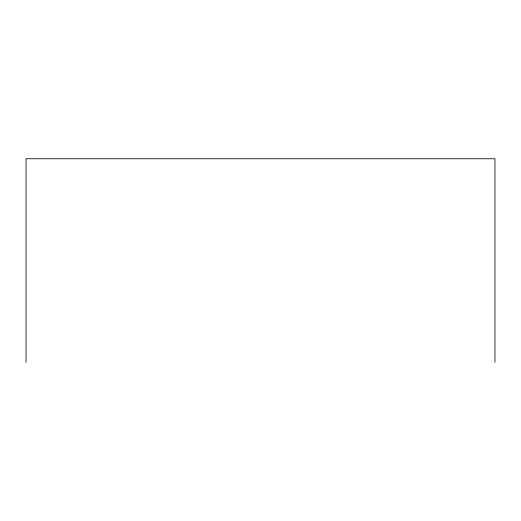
<?xml version="1.0" encoding="UTF-8"?>
<svg xmlns="http://www.w3.org/2000/svg" width="521" height="521" viewBox="0 0 521 521"><rect width="100%" height="100%" fill="white"/><g stroke="black" fill="none" stroke-linecap="round" stroke-linejoin="round"><path stroke-width="0.78" d="M494.95 362.251L494.95 158.749L26.05 158.749L26.05 362.251"/></g></svg>
